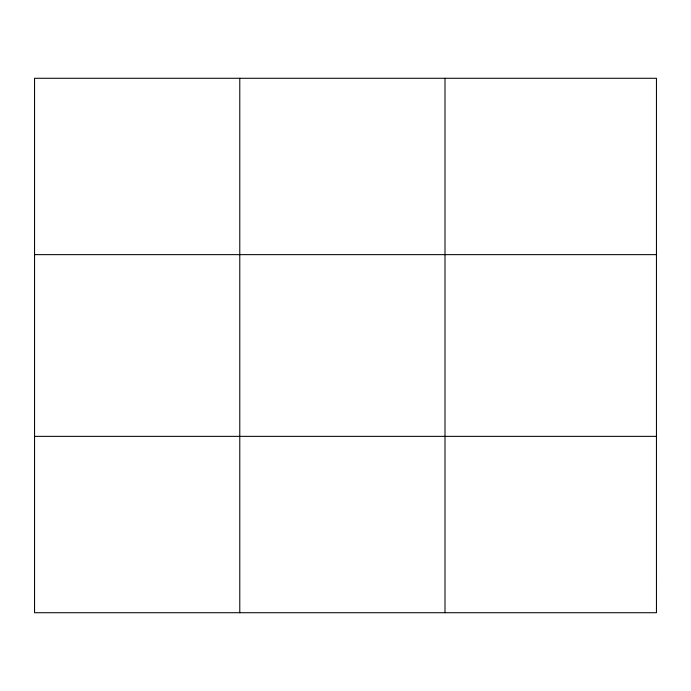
<?xml version="1.0" encoding="UTF-8"?>
<svg xmlns="http://www.w3.org/2000/svg" width="691" height="691" viewBox="0 0 691 691"><rect width="100%" height="100%" fill="white"/><g stroke="black" fill="none" stroke-linecap="round" stroke-linejoin="round"><path stroke-width="1.04" d="M239.777 78.282L239.777 612.718M445.004 78.282L445.004 612.718M34.55 254.642L656.45 254.642M34.55 436.358L656.45 436.358M656.45 577.451L656.45 612.718L34.55 612.718L34.55 78.282L656.45 78.282L656.45 577.451"/></g></svg>
